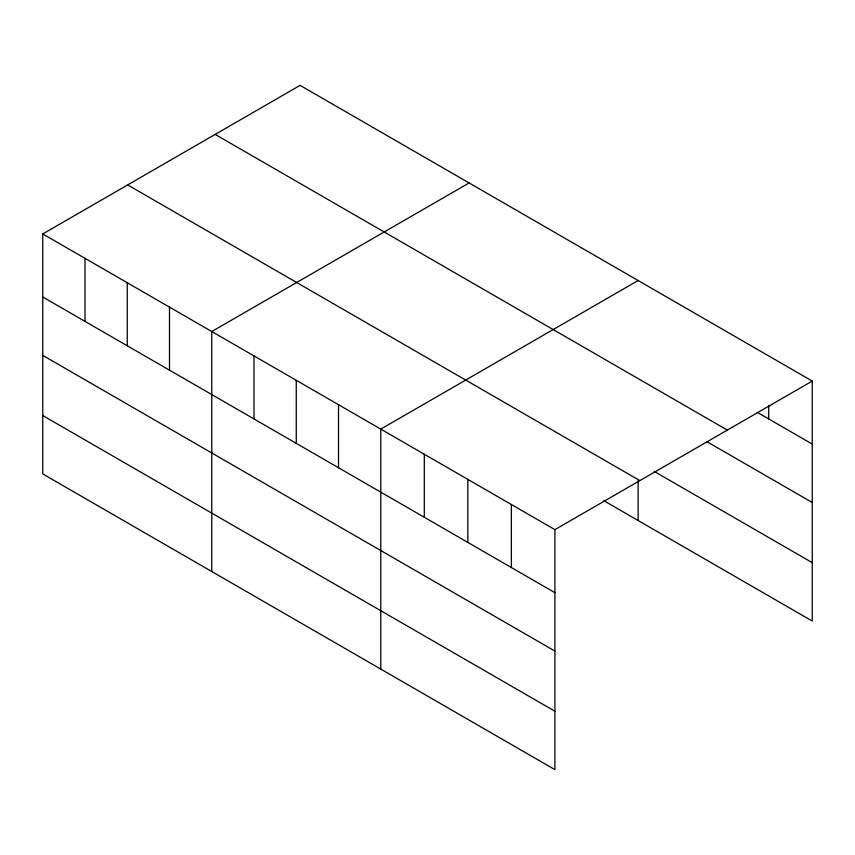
<?xml version="1.0" encoding="UTF-8"?>
<svg xmlns="http://www.w3.org/2000/svg" width="855" height="855" viewBox="0 0 855 855"><rect width="100%" height="100%" fill="white"/><g stroke="black" fill="none" stroke-linecap="round" stroke-linejoin="round"><path stroke-width="1.28" d="M554.906 651.072L554.906 529.64L42.75 233.949L42.75 473.937L554.906 769.628L554.906 651.072L42.75 355.381M603.854 500.731L812.25 621.051L812.25 381.063L300.094 85.372L42.75 233.949M469.106 182.949L211.762 331.526L211.762 571.514M638.119 280.526L380.774 429.103L380.774 669.091M554.906 529.64L812.25 381.063M757.263 412.345L812.25 444.098M215.171 134.406L727.327 430.097M706.85 441.64L812.25 502.494M654.161 471.383L812.25 562.654M127.673 184.926L639.829 480.606M42.75 296.984L554.906 592.675M42.75 415.541L554.906 711.232M768.72 405.826L768.72 418.961M638.119 480.702L638.119 520.513M511.376 504.503L511.376 567.538M467.835 479.377L467.835 542.401M424.304 454.24L424.304 517.275M338.516 404.714L338.516 467.749M296.268 380.315L296.268 443.35M254.01 355.926L254.01 418.961M169.504 307.137L169.504 370.172M127.256 282.738L127.256 345.773M84.998 258.349L84.998 321.384"/></g></svg>
